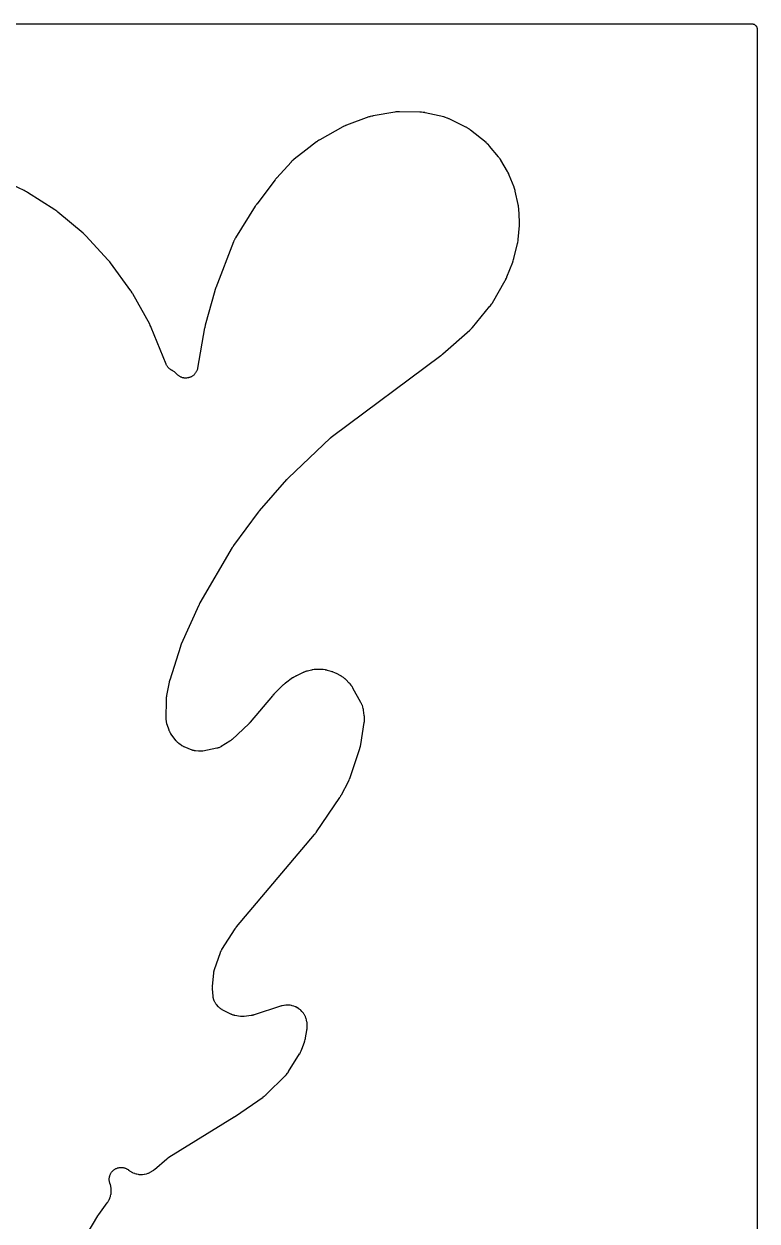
# Model space of a CAD drawing. Header units: millimetres. Extents: x 0 to 300, y 0 to 300.
# Drawn here: x 208.1 to 300.1, y 150 to 300.1 of the extents above; entities that cross this region are included whole.
import ezdxf

# ---------------------------------------------------------------- set-up
doc = ezdxf.new("R2010")
doc.units = ezdxf.units.MM
doc.layers.add('CUT', color=7, linetype='CONTINUOUS')

msp = doc.modelspace()

# ---------------------------------------------------------------- linework, layer by layer
at = {"layer": 'CUT'}
for points in [[(1.4375, 300.0625), (298.5625, 300.0625), (299.4478, 300.0625), (299.5212, 300.0589), (299.5794, 300.0503), (299.6365, 300.036), (299.6918, 300.0162), (299.745, 299.991), (299.7954, 299.9608), (299.8427, 299.9257), (299.8863, 299.8863), (299.9257, 299.8427), (299.9608, 299.7954), (299.991, 299.745), (300.0162, 299.6918), (300.036, 299.6365), (300.0503, 299.5794), (300.0589, 299.5212), (300.0625, 299.4478), (300.0625, 298.5625), (300.0625, 1.4375)], [(215.8916, 148.1895), (217.3655, 150.6482), (217.3708, 150.6569), (217.3833, 150.6773), (217.3887, 150.6859), (217.3953, 150.6963), (217.4007, 150.7049), (217.4136, 150.7248), (217.4191, 150.7333), (217.4282, 150.747), (217.4339, 150.7554), (217.4472, 150.775), (217.453, 150.7834), (217.4601, 150.7936), (217.4659, 150.8019), (217.4797, 150.8212), (217.4856, 150.8295), (218.5451, 152.281), (218.5538, 152.2933), (218.6094, 152.3736), (218.6178, 152.3861), (218.65, 152.4351), (218.6658, 152.4607), (218.7632, 152.6268), (218.791, 152.6801), (218.8702, 152.8528), (218.8925, 152.9086), (218.954, 153.0883), (218.9706, 153.1461), (219.0139, 153.3311), (219.0246, 153.3902), (219.0491, 153.5786), (219.0539, 153.6385), (219.0595, 153.8284), (219.0582, 153.8885), (219.0448, 154.078), (219.0375, 154.1376), (219.0052, 154.3248), (218.992, 154.3835), (218.9411, 154.5665), (218.9221, 154.6235), (218.9072, 154.6617), (218.8923, 154.7029), (218.8668, 154.779), (218.8431, 154.8634), (218.8301, 154.9203), (218.8147, 155.0065), (218.8072, 155.0644), (218.8003, 155.1518), (218.7985, 155.2101), (218.8001, 155.2977), (218.804, 155.3559), (218.8141, 155.443), (218.8237, 155.5005), (218.8422, 155.5862), (218.8573, 155.6425), (218.8841, 155.726), (218.9046, 155.7806), (218.9393, 155.861), (218.9651, 155.9134), (219.0075, 155.9901), (219.0382, 156.0397), (219.0879, 156.1119), (219.1232, 156.1583), (219.1797, 156.2253), (219.2194, 156.268), (219.2822, 156.3292), (219.3259, 156.3679), (219.3942, 156.4227), (219.4415, 156.457), (219.5149, 156.5049), (219.5652, 156.5343), (219.6429, 156.5749), (219.6959, 156.5993), (219.7772, 156.6321), (219.8323, 156.6513), (219.9163, 156.676), (219.973, 156.6897), (220.0591, 156.7061), (220.1169, 156.7143), (220.2042, 156.7223), (220.2625, 156.7247), (220.3501, 156.7242), (220.4083, 156.721), (220.4955, 156.7119), (220.5532, 156.7031), (220.639, 156.6856), (220.6956, 156.6711), (220.7793, 156.6454), (220.8342, 156.6255), (220.9151, 156.5917), (220.9677, 156.5666), (221.0449, 156.5251), (221.0949, 156.495), (221.1677, 156.4462), (221.2321, 156.3983), (221.2666, 156.3713), (221.298, 156.3454), (221.3462, 156.3097), (221.5037, 156.2046), (221.5552, 156.1739), (221.7225, 156.085), (221.7767, 156.0595), (221.952, 155.9878), (222.0086, 155.9679), (222.1902, 155.914), (222.2484, 155.8998), (222.4345, 155.8643), (222.4938, 155.856), (222.6825, 155.8392), (222.7424, 155.8369), (222.9318, 155.839), (222.9916, 155.8427), (223.1799, 155.8637), (223.239, 155.8733), (223.4242, 155.9129), (223.4821, 155.9284), (223.6625, 155.9863), (223.7185, 156.0075), (223.8922, 156.0831), (223.9459, 156.1098), (224.1111, 156.2024), (224.1619, 156.2342), (224.3192, 156.3444), (224.3434, 156.3622), (224.3896, 156.3981), (224.4013, 156.4074), (224.4767, 156.4691), (224.4881, 156.4787), (226.0407, 157.8146), (226.0462, 157.8193), (226.059, 157.8302), (226.0645, 157.8348), (226.0669, 157.8368), (226.0889, 157.8545), (226.141, 157.8952), (226.1593, 157.909), (226.1887, 157.9298), (226.2569, 157.9757), (226.2868, 157.9949), (234.4895, 163.0547), (234.4956, 163.0586), (234.5385, 163.0857), (234.545, 163.09), (234.5981, 163.1245), (234.6045, 163.1288), (234.646, 163.1566), (234.6528, 163.1612), (238.1084, 165.5475), (238.1189, 165.5549), (238.1868, 165.604), (238.1972, 165.6117), (238.2374, 165.642), (238.2576, 165.658), (238.3867, 165.7647), (238.4062, 165.7815), (238.4437, 165.8152), (238.4531, 165.8239), (238.5142, 165.8813), (238.5235, 165.8903), (240.8314, 168.1563), (240.8441, 168.1691), (240.9248, 168.2533), (240.9371, 168.2664), (240.984, 168.3184), (241.0073, 168.3457), (241.153, 168.5278), (241.1745, 168.5565), (241.2149, 168.6136), (241.2251, 168.6285), (241.2895, 168.7257), (241.2992, 168.7408), (242.6784, 170.9646), (242.6865, 170.9779), (242.7376, 171.0653), (242.7453, 171.0789), (242.7746, 171.1322), (242.7889, 171.1598), (242.8772, 171.3419), (242.89, 171.3703), (242.9137, 171.4263), (242.9195, 171.4408), (242.9565, 171.535), (242.9619, 171.5496), (243.2814, 172.4316), (243.2857, 172.4439), (243.3128, 172.5242), (243.3168, 172.5366), (243.3321, 172.5852), (243.3393, 172.6102), (243.383, 172.7739), (243.3891, 172.7992), (243.4001, 172.849), (243.4028, 172.8617), (243.4192, 172.9449), (243.4216, 172.9577), (243.5863, 173.8966), (243.5884, 173.9094), (243.6011, 173.9924), (243.6029, 174.0052), (243.6095, 174.0553), (243.6123, 174.081), (243.627, 174.2484), (243.6287, 174.2742), (243.6309, 174.3247), (243.6313, 174.3376), (243.6332, 174.4216), (243.6334, 174.4346), (243.6335, 174.509), (243.6333, 174.5239), (243.631, 174.6208), (243.6305, 174.6357), (243.6277, 174.6939), (243.6255, 174.7236), (243.6067, 174.9138), (243.598, 174.9727), (243.561, 175.1575), (243.5464, 175.2153), (243.4912, 175.3956), (243.4709, 175.4516), (243.3982, 175.6255), (243.3724, 175.6793), (243.2828, 175.845), (243.2518, 175.896), (243.1462, 176.0521), (243.1103, 176.0997), (242.9897, 176.2445), (242.9493, 176.2884), (242.8149, 176.4205), (242.7703, 176.4601), (242.6235, 176.5782), (242.5752, 176.6132), (242.4174, 176.7162), (242.3659, 176.7462), (242.1986, 176.833), (242.1443, 176.8578), (241.9693, 176.9276), (241.9128, 176.9469), (241.7317, 176.9989), (241.6737, 177.0125), (241.4882, 177.0463), (241.4291, 177.0541), (241.2413, 177.0693), (241.1817, 177.0712), (240.9932, 177.0677), (240.9338, 177.0636), (240.7466, 177.0414), (240.6878, 177.0315), (240.5012, 176.9903), (240.4723, 176.9832), (240.4161, 176.9678), (240.4018, 176.9637), (240.309, 176.9358), (240.2948, 176.9313), (236.9574, 175.8376), (236.9469, 175.8342), (236.9295, 175.8288), (236.8873, 175.8166), (236.8154, 175.7978), (236.7834, 175.7901), (236.78, 175.7893), (236.7477, 175.7828), (236.6746, 175.7693), (236.6312, 175.7623), (236.6132, 175.7599), (236.6023, 175.7585), (235.7296, 175.6519), (235.719, 175.6507), (235.7016, 175.6488), (235.6594, 175.6451), (235.6041, 175.6417), (235.53, 175.6401), (235.4557, 175.6415), (235.3818, 175.646), (235.3266, 175.6516), (235.2846, 175.6569), (235.2672, 175.6596), (235.2568, 175.6612), (234.5502, 175.7757), (234.5387, 175.7777), (234.5196, 175.781), (234.474, 175.7903), (234.4146, 175.8039), (234.336, 175.8257), (234.2583, 175.8511), (234.1821, 175.8799), (234.1261, 175.904), (234.0838, 175.9235), (234.0665, 175.9321), (234.056, 175.9373), (232.9736, 176.489), (232.9638, 176.4941), (232.95, 176.5013), (232.9064, 176.5258), (232.8479, 176.5608), (232.7831, 176.6034), (232.7412, 176.6337), (232.6803, 176.6818), (232.6412, 176.7155), (232.5847, 176.7687), (232.5371, 176.8175), (232.5032, 176.8542), (232.493, 176.866), (232.4857, 176.8744), (232.237, 177.1665), (232.23, 177.1749), (232.2239, 177.1823), (232.186, 177.2313), (232.1334, 177.3043), (232.0786, 177.3903), (232.0454, 177.4495), (232.0007, 177.5412), (231.9658, 177.6242), (231.9439, 177.6821), (231.9408, 177.6911), (231.9373, 177.7015), (231.9049, 177.8005), (231.9011, 177.8125), (231.8949, 177.8324), (231.8812, 177.8809), (231.8604, 177.9637), (231.852, 178.0005), (231.8512, 178.0043), (231.8443, 178.0415), (231.8305, 178.1256), (231.8237, 178.1756), (231.8215, 178.1963), (231.8203, 178.2089), (231.7381, 179.0955), (231.7372, 179.1063), (231.7358, 179.1243), (231.7333, 179.1678), (231.731, 179.2414), (231.7305, 179.274), (231.7305, 179.2775), (231.7313, 179.3101), (231.7342, 179.3837), (231.7371, 179.4271), (231.7387, 179.4451), (231.7397, 179.4559), (231.9055, 181.0921), (231.9069, 181.1052), (231.9094, 181.1271), (231.9171, 181.1794), (231.9326, 181.2677), (231.9404, 181.3066), (231.9413, 181.3106), (231.9507, 181.3492), (231.974, 181.4357), (231.9893, 181.4864), (231.9962, 181.5073), (232.0005, 181.5198), (232.7448, 183.6491), (232.7492, 183.6613), (232.7566, 183.6815), (232.7758, 183.7297), (232.8107, 183.8103), (232.8269, 183.8456), (232.8286, 183.8492), (232.8463, 183.8838), (232.888, 183.9611), (232.914, 184.006), (232.9253, 184.0243), (232.9321, 184.0353), (234.5751, 186.6168), (234.5834, 186.6295), (234.6028, 186.6589), (234.6112, 186.6715), (234.6217, 186.6867), (234.6303, 186.6991), (234.6507, 186.7279), (234.6596, 186.7401), (234.6754, 186.7616), (234.6845, 186.7737), (234.7058, 186.8018), (234.7151, 186.8138), (234.7265, 186.8282), (234.7359, 186.84), (234.7582, 186.8673), (234.7679, 186.879), (244.5486, 198.4636), (244.5585, 198.4757), (244.6222, 198.5554), (244.6319, 198.5677), (244.7092, 198.6697), (244.7186, 198.6823), (244.778, 198.7652), (244.787, 198.778), (247.7104, 203.0829), (247.7196, 203.097), (247.7784, 203.189), (247.7873, 203.2032), (247.8578, 203.3207), (247.8662, 203.3353), (247.9198, 203.4304), (247.9278, 203.4452), (248.8091, 205.1193), (248.8147, 205.1302), (248.8502, 205.2011), (248.8555, 205.2121), (248.876, 205.2552), (248.886, 205.2774), (248.9483, 205.4233), (248.9574, 205.4459), (248.9743, 205.4905), (248.9785, 205.502), (249.0051, 205.5767), (249.0091, 205.5882), (250.2218, 209.2256), (250.2256, 209.2372), (250.2493, 209.3134), (250.2528, 209.3251), (250.2661, 209.3711), (250.2724, 209.3948), (250.3103, 209.5496), (250.3156, 209.5735), (250.3251, 209.6205), (250.3274, 209.6326), (250.3416, 209.711), (250.3436, 209.7231), (250.7855, 212.491), (250.7877, 212.506), (250.8008, 212.6038), (250.8026, 212.6188), (250.809, 212.6777), (250.8115, 212.708), (250.8226, 212.9021), (250.823, 212.9628), (250.8145, 213.1571), (250.8124, 213.1874), (250.8068, 213.2464), (250.8051, 213.2614), (250.7933, 213.3594), (250.7913, 213.3744), (250.6935, 214.0432), (250.6914, 214.0565), (250.6768, 214.1428), (250.6744, 214.1561), (250.6645, 214.2078), (250.6588, 214.2341), (250.6186, 214.4021), (250.6037, 214.4539), (250.5493, 214.6153), (250.5298, 214.6656), (250.4603, 214.8237), (250.4488, 214.8481), (250.4255, 214.8952), (250.4194, 214.9073), (250.3788, 214.9848), (250.3724, 214.9967), (249.3672, 216.8171), (249.3603, 216.8294), (249.314, 216.9086), (249.3068, 216.9207), (249.2779, 216.9677), (249.2625, 216.9914), (249.1606, 217.1409), (249.1266, 217.1859), (249.011, 217.3252), (248.9925, 217.3465), (248.9553, 217.3872), (248.9457, 217.3975), (248.8823, 217.4638), (248.8724, 217.4739), (248.5025, 217.8427), (248.4923, 217.8526), (248.4248, 217.9168), (248.4143, 217.9265), (248.3729, 217.9641), (248.3512, 217.9828), (248.2094, 218.0994), (248.1635, 218.1337), (248.0112, 218.2363), (247.9871, 218.2517), (247.9393, 218.2807), (247.9269, 218.288), (247.8462, 218.3344), (247.8337, 218.3413), (247.3096, 218.626), (247.2942, 218.634), (247.1936, 218.6849), (247.178, 218.6926), (247.1167, 218.7214), (247.0849, 218.7352), (246.8758, 218.8192), (246.8432, 218.8312), (246.779, 218.8527), (246.7625, 218.858), (246.6546, 218.8908), (246.6379, 218.8956), (246.1404, 219.0312), (246.1225, 219.0358), (246.0063, 219.0636), (245.9884, 219.0677), (245.9181, 219.0822), (245.8819, 219.0886), (245.6455, 219.1227), (245.609, 219.1269), (245.5375, 219.1328), (245.5192, 219.134), (245.3998, 219.1401), (245.3814, 219.1408), (244.9123, 219.1506), (244.8993, 219.1507), (244.8151, 219.1506), (244.8021, 219.1505), (244.7514, 219.1493), (244.7255, 219.1482), (244.5597, 219.1373), (244.5081, 219.1317), (244.3438, 219.1065), (244.3183, 219.102), (244.2685, 219.0922), (244.2559, 219.0895), (244.1736, 219.0714), (244.1609, 219.0684), (243.6573, 218.946), (243.642, 218.942), (243.5427, 218.9151), (243.5275, 218.9108), (243.4684, 218.893), (243.4383, 218.8831), (243.2448, 218.8138), (243.2153, 218.8023), (243.1583, 218.7785), (243.1438, 218.7722), (243.0501, 218.7299), (243.0357, 218.7233), (242.2721, 218.3548), (242.2604, 218.349), (242.1846, 218.3104), (242.1729, 218.3043), (242.1279, 218.2801), (242.1051, 218.2671), (241.9588, 218.1801), (241.9366, 218.1662), (241.8938, 218.1381), (241.8829, 218.1308), (241.8128, 218.0826), (241.8021, 218.0751), (240.8914, 217.4191), (240.8828, 217.4128), (240.8231, 217.3682), (240.8143, 217.3615), (240.7757, 217.3315), (240.7575, 217.3167), (240.6452, 217.2223), (240.6282, 217.2074), (240.5991, 217.181), (240.5913, 217.1737), (240.5377, 217.1233), (240.5291, 217.115), (239.5135, 216.1202), (239.503, 216.1096), (239.4357, 216.0403), (239.4255, 216.0295), (239.3432, 215.9405), (239.3332, 215.9294), (239.2694, 215.8569), (239.2598, 215.8456), (236.4951, 212.5401), (236.4863, 212.5297), (236.4655, 212.5055), (236.4564, 212.4952), (236.4454, 212.4827), (236.4362, 212.4726), (236.4146, 212.4491), (236.4053, 212.4391), (236.3887, 212.4215), (236.3792, 212.4116), (236.3569, 212.3887), (236.3473, 212.379), (236.3355, 212.3673), (236.3257, 212.3577), (236.3028, 212.3355), (236.2929, 212.3261), (234.199, 210.3648), (234.1912, 210.3577), (234.1783, 210.3458), (234.1464, 210.318), (234.0914, 210.2722), (234.0667, 210.2524), (234.064, 210.2503), (234.0386, 210.2314), (233.9805, 210.1896), (233.9456, 210.1657), (233.9309, 210.1561), (233.922, 210.1504), (232.8587, 209.4766), (232.8498, 209.471), (232.8419, 209.4662), (232.7902, 209.4365), (232.7136, 209.396), (232.6245, 209.3549), (232.5638, 209.3308), (232.4707, 209.2996), (232.3871, 209.2766), (232.3292, 209.2627), (232.3201, 209.2608), (232.3098, 209.2588), (230.5191, 208.9132), (230.5079, 208.9111), (230.4892, 208.9078), (230.4439, 208.9008), (230.3845, 208.8932), (230.3047, 208.8866), (230.2245, 208.8836), (230.1444, 208.8841), (230.0846, 208.8871), (230.039, 208.8906), (230.0201, 208.8926), (230.0087, 208.8938), (229.6141, 208.9392), (229.6044, 208.9404), (229.5882, 208.9424), (229.5495, 208.9481), (229.499, 208.9567), (229.432, 208.9708), (229.3653, 208.9875), (229.2995, 209.0066), (229.2509, 209.0228), (229.214, 209.036), (229.1988, 209.0418), (229.1897, 209.0453), (228.207, 209.4326), (228.1974, 209.4365), (228.1815, 209.443), (228.1436, 209.4595), (228.0944, 209.4822), (228.0299, 209.5152), (227.9667, 209.5509), (227.9051, 209.5889), (227.8602, 209.6193), (227.8264, 209.6432), (227.8126, 209.6535), (227.8044, 209.6597), (227.5222, 209.8748), (227.5139, 209.8812), (227.5001, 209.892), (227.4677, 209.9185), (227.426, 209.9543), (227.3724, 210.0043), (227.3206, 210.0567), (227.2712, 210.111), (227.2359, 210.153), (227.2097, 210.1858), (227.1991, 210.1996), (227.1928, 210.208), (226.5375, 211.0885), (226.5308, 211.0976), (226.5197, 211.1129), (226.494, 211.1504), (226.4615, 211.2003), (226.4211, 211.2688), (226.3837, 211.3393), (226.3495, 211.4112), (226.3264, 211.466), (226.3097, 211.5083), (226.3033, 211.5261), (226.2994, 211.5368), (226.0486, 212.2538), (226.0454, 212.263), (226.0426, 212.2712), (226.0265, 212.3242), (226.0055, 212.402), (225.9862, 212.4911), (225.9763, 212.551), (225.9661, 212.6417), (225.9612, 212.7221), (225.9595, 212.7775), (225.9595, 212.7861), (225.9596, 212.7959), (225.9903, 215.5506), (225.9905, 215.5608), (225.9908, 215.5777), (225.9927, 215.6185), (225.9974, 215.6874), (225.9999, 215.7178), (226.0003, 215.721), (226.0039, 215.7514), (226.0132, 215.8198), (226.0197, 215.8601), (226.0227, 215.8768), (226.0246, 215.8868), (226.3516, 217.5657), (226.3542, 217.5784), (226.3604, 217.6081), (226.3632, 217.6209), (226.3667, 217.6363), (226.3696, 217.649), (226.3767, 217.6786), (226.3799, 217.6912), (226.3856, 217.7135), (226.3889, 217.7261), (226.3968, 217.7554), (226.4003, 217.768), (226.4047, 217.7832), (226.4084, 217.7957), (226.4172, 217.8248), (226.421, 217.8372), (227.7715, 222.0815), (227.7756, 222.0938), (227.7852, 222.1226), (227.7894, 222.135), (227.7947, 222.15), (227.7991, 222.1622), (227.8095, 222.1907), (227.8141, 222.2029), (227.8224, 222.2245), (227.8271, 222.2366), (227.8384, 222.2648), (227.8433, 222.2768), (227.8494, 222.2915), (227.8545, 222.3035), (227.8666, 222.3314), (227.8719, 222.3433), (230.086, 227.2511), (230.0909, 227.2618), (230.1025, 227.2867), (230.1076, 227.2973), (230.1138, 227.3102), (230.119, 227.3207), (230.1312, 227.3452), (230.1365, 227.3557), (230.1461, 227.3742), (230.1515, 227.3846), (230.1644, 227.4088), (230.17, 227.4191), (230.1769, 227.4317), (230.1826, 227.442), (230.1961, 227.4658), (230.202, 227.476), (234.2705, 234.4484), (234.2767, 234.4589), (234.2912, 234.4831), (234.2976, 234.4934), (234.3053, 234.506), (234.3118, 234.5162), (234.327, 234.54), (234.3336, 234.5502), (234.3454, 234.5681), (234.3521, 234.5782), (234.368, 234.6016), (234.3748, 234.6116), (234.3833, 234.6237), (234.3903, 234.6336), (234.4068, 234.6566), (234.4139, 234.6663), (237.5189, 238.8728), (237.5246, 238.8804), (237.538, 238.8981), (237.5437, 238.9057), (237.5508, 238.9149), (237.5567, 238.9224), (237.5704, 238.9398), (237.5764, 238.9473), (237.587, 238.9604), (237.593, 238.9678), (237.6071, 238.9849), (237.6132, 238.9923), (237.6206, 239.0011), (237.6268, 239.0084), (237.6413, 239.0252), (237.6475, 239.0324), (241.0933, 242.9576), (241.1, 242.9651), (241.1157, 242.9826), (241.1225, 242.99), (241.1308, 242.9991), (241.1376, 243.0065), (241.1537, 243.0236), (241.1606, 243.0309), (241.173, 243.0438), (241.18, 243.051), (241.1965, 243.0677), (241.2036, 243.0749), (241.2123, 243.0836), (241.2194, 243.0906), (241.2363, 243.107), (241.2435, 243.114), (246.5712, 248.1866), (246.5811, 248.1959), (246.6045, 248.2174), (246.6145, 248.2266), (246.6269, 248.2377), (246.6371, 248.2467), (246.6611, 248.2675), (246.6714, 248.2764), (246.6899, 248.2919), (246.7004, 248.3006), (246.725, 248.3207), (246.7356, 248.3293), (246.7486, 248.3396), (246.7593, 248.348), (246.7845, 248.3673), (246.7954, 248.3755), (260.3916, 258.4946), (260.4014, 258.5021), (260.465, 258.5514), (260.4747, 258.5591), (260.5532, 258.6228), (260.5628, 258.6307), (260.6242, 258.6826), (260.6336, 258.6907), (264.0216, 261.6765), (264.0298, 261.6838), (264.0865, 261.7357), (264.0949, 261.7435), (264.1314, 261.7782), (264.1486, 261.7952), (264.254, 261.9037), (264.2699, 261.9208), (264.297, 261.9509), (264.3042, 261.9592), (264.3539, 262.0166), (264.3619, 262.026), (266.5575, 264.6713), (266.5656, 264.6812), (266.6171, 264.7461), (266.625, 264.7562), (266.6551, 264.7959), (266.6702, 264.8165), (266.7648, 264.9525), (266.7789, 264.9738), (266.8056, 265.0159), (266.8123, 265.0267), (266.8552, 265.0976), (266.8617, 265.1086), (268.4825, 267.9218), (268.4877, 267.9312), (268.5239, 267.9967), (268.5293, 268.0065), (268.5522, 268.0499), (268.5628, 268.0711), (268.6266, 268.2041), (268.636, 268.2248), (268.6517, 268.261), (268.6559, 268.2709), (268.6841, 268.3393), (268.6886, 268.3505), (269.4152, 270.2188), (269.4218, 270.2366), (269.4629, 270.353), (269.4689, 270.371), (269.5158, 270.5185), (269.5213, 270.5367), (269.5549, 270.6555), (269.5598, 270.6738), (270.0279, 272.5518), (270.0305, 272.5625), (270.0478, 272.6378), (270.0502, 272.6491), (270.0606, 272.6987), (270.0652, 272.7226), (270.0903, 272.8727), (270.0937, 272.896), (270.0989, 272.9364), (270.1002, 272.9473), (270.1084, 273.0233), (270.1097, 273.0356), (270.2641, 274.7915), (270.265, 274.8023), (270.2702, 274.8774), (270.2709, 274.8886), (270.2734, 274.938), (270.2741, 274.9618), (270.2758, 275.1102), (270.2756, 275.1331), (270.2746, 275.1729), (270.2742, 275.1836), (270.2708, 275.2581), (270.2702, 275.2702), (270.1589, 276.978), (270.1581, 276.9886), (270.152, 277.0621), (270.151, 277.0731), (270.1461, 277.1212), (270.1433, 277.1444), (270.1231, 277.2883), (270.1195, 277.3104), (270.1127, 277.3487), (270.1107, 277.3591), (270.0966, 277.4307), (270.0942, 277.4423), (269.7293, 279.1161), (269.7265, 279.1283), (269.7076, 279.2069), (269.7046, 279.219), (269.6922, 279.2661), (269.6854, 279.2901), (269.638, 279.4448), (269.6302, 279.4684), (269.614, 279.5143), (269.6097, 279.526), (269.5812, 279.6018), (269.5767, 279.6134), (268.9729, 281.1217), (268.9688, 281.1316), (268.9396, 281.2008), (268.9352, 281.2111), (268.9152, 281.2561), (268.9052, 281.2776), (268.84, 281.4103), (268.8295, 281.4306), (268.8107, 281.4654), (268.8055, 281.4748), (268.7691, 281.5395), (268.7631, 281.5499), (267.9096, 282.997), (267.9033, 283.0074), (267.8619, 283.0744), (267.8554, 283.0847), (267.8297, 283.1245), (267.8161, 283.1446), (267.7254, 283.2734), (267.711, 283.293), (267.6822, 283.3306), (267.6747, 283.3402), (267.6255, 283.4017), (267.6178, 283.4111), (266.496, 284.7574), (266.4865, 284.7685), (266.4241, 284.8398), (266.4144, 284.8507), (266.3758, 284.8926), (266.3556, 284.9136), (266.2207, 285.0467), (266.1995, 285.0667), (266.157, 285.1047), (266.1461, 285.1143), (266.0739, 285.1758), (266.0627, 285.1851), (264.134, 286.75), (264.1207, 286.7606), (264.0331, 286.8276), (264.0194, 286.8378), (263.9657, 286.8765), (263.9376, 286.8956), (263.7518, 287.0143), (263.7227, 287.0318), (263.6649, 287.0642), (263.65, 287.0723), (263.5523, 287.1236), (263.5372, 287.1313), (261.4305, 288.1626), (261.4149, 288.17), (261.3126, 288.2164), (261.2968, 288.2234), (261.2347, 288.2495), (261.2024, 288.2619), (260.9909, 288.3368), (260.958, 288.3473), (260.8933, 288.3661), (260.8766, 288.3707), (260.7679, 288.3989), (260.7512, 288.403), (258.4079, 288.939), (258.3928, 288.9422), (258.2941, 288.9621), (258.2788, 288.965), (258.2193, 288.9754), (258.1886, 288.98), (257.9888, 289.0044), (257.958, 289.0074), (257.8976, 289.0116), (257.8822, 289.0125), (257.7816, 289.0169), (257.7661, 289.0174), (255.2287, 289.0638), (255.2143, 289.0638), (255.1208, 289.0633), (255.1064, 289.0631), (255.0503, 289.0614), (255.0215, 289.0598), (254.8352, 289.0453), (254.8065, 289.0424), (254.7508, 289.0354), (254.7365, 289.0334), (254.6441, 289.0195), (254.6299, 289.0171), (251.9143, 288.541), (251.9012, 288.5385), (251.8169, 288.5218), (251.8039, 288.5191), (251.7534, 288.5079), (251.7277, 288.5016), (251.5616, 288.4571), (251.5362, 288.4497), (251.4869, 288.4341), (251.4743, 288.43), (251.3928, 288.4023), (251.3804, 288.3979), (248.5591, 287.3678), (248.5487, 287.3639), (248.4762, 287.3359), (248.4654, 287.3316), (248.4182, 287.3123), (248.3957, 287.3026), (248.2565, 287.2389), (248.2352, 287.2286), (248.1986, 287.2101), (248.1887, 287.205), (248.1208, 287.1691), (248.1098, 287.1631), (245.2039, 285.5466), (245.2038, 285.5466), (245.1946, 285.5413), (245.1304, 285.5042), (245.1209, 285.4985), (245.0793, 285.4734), (245.0595, 285.4609), (244.9376, 285.3805), (244.919, 285.3677), (244.8872, 285.345), (244.8786, 285.3387), (244.8197, 285.2951), (244.8102, 285.2879), (243.4641, 284.2476), (242.0008, 283.1161), (241.9905, 283.108), (241.9247, 283.0547), (241.9147, 283.0465), (241.8759, 283.0137), (241.8564, 282.9965), (241.7322, 282.8819), (241.7135, 282.8639), (241.6777, 282.8279), (241.6686, 282.8185), (241.6103, 282.7573), (241.6015, 282.7478), (241.6014, 282.7477), (239.8177, 280.7907), (239.8085, 280.7803), (239.7491, 280.7121), (239.7401, 280.7015), (239.6677, 280.6142), (239.6589, 280.6034), (239.6028, 280.5326), (239.5943, 280.5216), (237.295, 277.4742), (237.2871, 277.4635), (237.2367, 277.3936), (237.2291, 277.3827), (237.1678, 277.2935), (237.1604, 277.2825), (237.1131, 277.2104), (237.106, 277.1992), (234.6542, 273.2706), (234.6469, 273.2586), (234.6004, 273.18), (234.5933, 273.1678), (234.5665, 273.1199), (234.5533, 273.095), (234.4715, 272.9317), (234.4595, 272.9063), (234.4373, 272.8561), (234.4317, 272.8431), (234.3966, 272.7587), (234.3914, 272.7457), (232.1505, 266.976), (232.1452, 266.9617), (232.1116, 266.8682), (232.1066, 266.8538), (232.0674, 266.7354), (232.0628, 266.7208), (232.034, 266.6258), (232.0298, 266.6111), (230.8443, 262.3039), (230.8408, 262.2902), (230.8185, 262.2015), (230.8153, 262.1878), (230.79, 262.0757), (230.7871, 262.0619), (230.7691, 261.9721), (230.7665, 261.9583), (229.8785, 256.9271), (229.8697, 256.8833), (229.8514, 256.8034), (229.8272, 256.7173), (229.8083, 256.6608), (229.7756, 256.5775), (229.7512, 256.5232), (229.7104, 256.4436), (229.6807, 256.392), (229.6322, 256.3168), (229.5975, 256.2684), (229.5418, 256.1984), (229.5025, 256.1537), (229.4401, 256.0896), (229.3965, 256.049), (229.3281, 255.9914), (229.2807, 255.9553), (229.2069, 255.9048), (229.1562, 255.8736), (229.0777, 255.8307), (229.0241, 255.8047), (228.9418, 255.7697), (228.8859, 255.7492), (228.8005, 255.7226), (228.7428, 255.7077), (228.6552, 255.6897), (228.5963, 255.6806), (228.5074, 255.6714), (228.4479, 255.6682), (228.3584, 255.6679), (228.299, 255.6706), (228.2099, 255.6791), (228.151, 255.6878), (228.0632, 255.7051), (228.0055, 255.7195), (227.9199, 255.7455), (227.8638, 255.7656), (227.7812, 255.8), (227.7274, 255.8255), (227.6486, 255.8679), (227.5977, 255.8987), (227.5235, 255.9487), (227.4758, 255.9843), (227.4069, 256.0415), (227.3465, 256.0968), (227.3143, 256.1279), (227.2053, 256.2383), (227.1606, 256.2792), (227.013, 256.4013), (226.9644, 256.4375), (226.8029, 256.5455), (226.7773, 256.5617), (226.7265, 256.5921), (226.7134, 256.5997), (226.6393, 256.6416), (226.6114, 256.6587), (226.6041, 256.6631), (226.5447, 256.6984), (226.471, 256.7475), (226.4233, 256.7829), (226.3543, 256.8394), (226.3103, 256.8794), (226.2473, 256.9425), (226.2074, 256.9866), (226.1509, 257.0557), (226.1157, 257.1035), (226.0663, 257.1778), (226.036, 257.2288), (225.9942, 257.3077), (225.9596, 257.3817), (225.9417, 257.4226), (224.0701, 262.0054), (224.0629, 262.0222), (224.0148, 262.1306), (224.0071, 262.1471), (223.9426, 262.2812), (223.9344, 262.2975), (223.8798, 262.4028), (223.8711, 262.4189), (221.7386, 266.2366), (221.7297, 266.2521), (221.6701, 266.3517), (221.6607, 266.3669), (221.5822, 266.4896), (221.5724, 266.5045), (221.507, 266.6004), (221.4967, 266.615), (218.9476, 270.1224), (218.937, 270.1365), (218.8669, 270.2273), (218.8559, 270.2411), (218.7646, 270.3523), (218.7532, 270.3658), (218.6778, 270.4522), (218.6661, 270.4654), (215.859, 273.5022), (215.8458, 273.5159), (215.759, 273.604), (215.7455, 273.6174), (215.6331, 273.7244), (215.6192, 273.7373), (215.527, 273.8197), (215.5126, 273.8322), (212.3662, 276.4706), (212.3508, 276.4831), (212.2497, 276.5623), (212.234, 276.5743), (212.1039, 276.6695), (212.0878, 276.6809), (211.9817, 276.7533), (211.9652, 276.7642), (208.5465, 278.9362), (208.5299, 278.9464), (208.4206, 279.0109), (208.4036, 279.0206), (208.264, 279.0971), (208.2467, 279.1062), (208.1335, 279.1635), (208.1159, 279.172), (204.5118, 280.8503)]]:
    msp.add_lwpolyline(points, dxfattribs=at)

doc.saveas('drawing.dxf')
